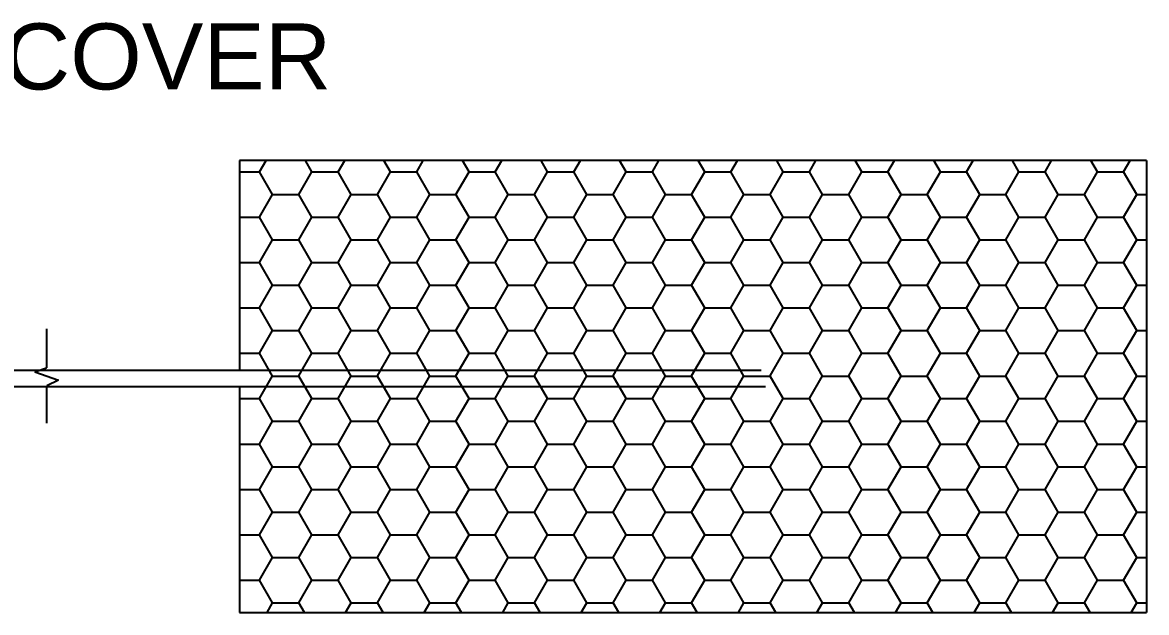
# Model space of a CAD drawing. Header units: metres. Extents: x 75088 to 75192, y -5136 to -5050.
# Drawn here: x 75099.718 to 75103.126, y -5054.921 to -5053.133 of the extents above; entities that cross this region are included whole.
import ezdxf

# ---------------------------------------------------------------- set-up
doc = ezdxf.new("R2010")
doc.units = ezdxf.units.M
doc.header["$MEASUREMENT"] = 0
doc.styles.get("Standard").update_dxf_attribs({"font": 'arial.ttf', "height": 0.25})

# ---------------------------------------------------------------- blocks, each defined once
blk = doc.blocks.new('gbcbb')
at = {"color": 3}
for p, q in [((4164.6977, -2555.9438), (4161.9477, -2555.9438)), ((4161.9477, -2555.9438), (4161.9477, -2556.5788)), ((4164.6977, -2555.9438), (4164.6977, -2557.3138)), ((4161.9477, -2556.6288), (4161.9477, -2557.3138)), ((4161.9477, -2557.3138), (4164.6977, -2557.3138))]:
    blk.add_line(p, q, dxfattribs=at)
at = {"ltscale": 0.02}
for p, q in [((4162.009, -2555.9781), (4162.0289, -2555.9438)), ((4162.1678, -2555.9781), (4162.148, -2555.9438)), ((4162.2472, -2555.9781), (4162.267, -2555.9438)), ((4162.4059, -2555.9781), (4162.3861, -2555.9438)), ((4162.4853, -2555.9781), (4162.5051, -2555.9438)), ((4162.644, -2555.9781), (4162.6242, -2555.9438)), ((4162.7234, -2555.9781), (4162.7432, -2555.9438)), ((4162.8822, -2555.9781), (4162.8623, -2555.9438)), ((4162.9615, -2555.9781), (4162.9814, -2555.9438)), ((4163.1203, -2555.9781), (4163.1005, -2555.9438)), ((4163.1997, -2555.9781), (4163.2195, -2555.9438)), ((4163.3584, -2555.9781), (4163.3386, -2555.9438)), ((4163.4378, -2555.9781), (4163.4576, -2555.9438)), ((4163.5965, -2555.9781), (4163.5767, -2555.9438)), ((4163.6759, -2555.9781), (4163.6957, -2555.9438)), ((4163.8347, -2555.9781), (4163.8148, -2555.9438)), ((4163.914, -2555.9781), (4163.9339, -2555.9438)), ((4164.0728, -2555.9781), (4164.053, -2555.9438)), ((4164.1522, -2555.9781), (4164.172, -2555.9438)), ((4164.3109, -2555.9781), (4164.2911, -2555.9438)), ((4164.3903, -2555.9781), (4164.4101, -2555.9438)), ((4164.549, -2555.9781), (4164.5292, -2555.9438)), ((4164.6284, -2555.9781), (4164.6482, -2555.9438)), ((4161.9477, -2555.9781), (4162.0091, -2555.9781)), ((4162.0487, -2556.0468), (4162.009, -2555.9781)), ((4162.1281, -2556.0468), (4162.1678, -2555.9781)), ((4162.1678, -2555.9781), (4162.2472, -2555.9781)), ((4162.2869, -2556.0468), (4162.2472, -2555.9781)), ((4162.3662, -2556.0468), (4162.4059, -2555.9781)), ((4162.4059, -2555.9781), (4162.4853, -2555.9781)), ((4162.525, -2556.0468), (4162.4853, -2555.9781)), ((4162.6044, -2556.0468), (4162.644, -2555.9781)), ((4162.6441, -2555.9781), (4162.7234, -2555.9781)), ((4162.7631, -2556.0468), (4162.7234, -2555.9781)), ((4162.8425, -2556.0468), (4162.8822, -2555.9781)), ((4162.8822, -2555.9781), (4162.9616, -2555.9781)), ((4163.0012, -2556.0468), (4162.9615, -2555.9781)), ((4163.0806, -2556.0468), (4163.1203, -2555.9781)), ((4163.1203, -2555.9781), (4163.1997, -2555.9781)), ((4163.2394, -2556.0468), (4163.1997, -2555.9781)), ((4163.3187, -2556.0468), (4163.3584, -2555.9781)), ((4163.3584, -2555.9781), (4163.4378, -2555.9781)), ((4163.4775, -2556.0468), (4163.4378, -2555.9781)), ((4163.5569, -2556.0468), (4163.5965, -2555.9781)), ((4163.5966, -2555.9781), (4163.6759, -2555.9781)), ((4163.7156, -2556.0468), (4163.6759, -2555.9781)), ((4163.795, -2556.0468), (4163.8347, -2555.9781)), ((4163.8347, -2555.9781), (4163.9141, -2555.9781)), ((4163.9537, -2556.0468), (4163.914, -2555.9781)), ((4164.0331, -2556.0468), (4164.0728, -2555.9781)), ((4164.0728, -2555.9781), (4164.1522, -2555.9781)), ((4164.1919, -2556.0468), (4164.1522, -2555.9781)), ((4164.2712, -2556.0468), (4164.3109, -2555.9781)), ((4164.3109, -2555.9781), (4164.3903, -2555.9781)), ((4164.43, -2556.0468), (4164.3903, -2555.9781)), ((4164.5094, -2556.0468), (4164.549, -2555.9781)), ((4164.5491, -2555.9781), (4164.6284, -2555.9781)), ((4164.6681, -2556.0468), (4164.6284, -2555.9781)), ((4162.009, -2556.1156), (4162.0487, -2556.0468)), ((4162.0487, -2556.0468), (4162.1281, -2556.0468)), ((4162.1678, -2556.1156), (4162.1281, -2556.0468)), ((4162.2472, -2556.1156), (4162.2869, -2556.0468)), ((4162.2869, -2556.0468), (4162.3662, -2556.0468)), ((4162.4059, -2556.1156), (4162.3662, -2556.0468)), ((4162.4853, -2556.1156), (4162.525, -2556.0468)), ((4162.525, -2556.0468), (4162.6044, -2556.0468)), ((4162.644, -2556.1156), (4162.6044, -2556.0468)), ((4162.7234, -2556.1156), (4162.7631, -2556.0468)), ((4162.7631, -2556.0468), (4162.8425, -2556.0468)), ((4162.8822, -2556.1156), (4162.8425, -2556.0468)), ((4162.9615, -2556.1156), (4163.0012, -2556.0468)), ((4163.0012, -2556.0468), (4163.0806, -2556.0468)), ((4163.1203, -2556.1156), (4163.0806, -2556.0468)), ((4163.1997, -2556.1156), (4163.2394, -2556.0468)), ((4163.2394, -2556.0468), (4163.3187, -2556.0468)), ((4163.3584, -2556.1156), (4163.3187, -2556.0468)), ((4163.4378, -2556.1156), (4163.4775, -2556.0468)), ((4163.4775, -2556.0468), (4163.5569, -2556.0468)), ((4163.5965, -2556.1156), (4163.5569, -2556.0468)), ((4163.6759, -2556.1156), (4163.7156, -2556.0468)), ((4163.7156, -2556.0468), (4163.795, -2556.0468)), ((4163.8347, -2556.1156), (4163.795, -2556.0468)), ((4163.914, -2556.1156), (4163.9537, -2556.0468)), ((4163.9537, -2556.0468), (4164.0331, -2556.0468)), ((4164.0728, -2556.1156), (4164.0331, -2556.0468)), ((4164.1522, -2556.1156), (4164.1919, -2556.0468)), ((4164.1919, -2556.0468), (4164.2712, -2556.0468)), ((4164.3109, -2556.1156), (4164.2712, -2556.0468)), ((4164.3903, -2556.1156), (4164.43, -2556.0468)), ((4164.43, -2556.0468), (4164.5094, -2556.0468)), ((4164.549, -2556.1156), (4164.5094, -2556.0468)), ((4164.6284, -2556.1156), (4164.6681, -2556.0468)), ((4164.6681, -2556.0468), (4164.6977, -2556.0468)), ((4161.9477, -2556.1156), (4162.0091, -2556.1156)), ((4162.0487, -2556.1843), (4162.009, -2556.1156)), ((4162.1281, -2556.1843), (4162.1678, -2556.1156)), ((4162.1678, -2556.1156), (4162.2472, -2556.1156)), ((4162.2869, -2556.1843), (4162.2472, -2556.1156)), ((4162.3662, -2556.1843), (4162.4059, -2556.1156)), ((4162.4059, -2556.1156), (4162.4853, -2556.1156)), ((4162.525, -2556.1843), (4162.4853, -2556.1156)), ((4162.6044, -2556.1843), (4162.644, -2556.1156)), ((4162.6441, -2556.1156), (4162.7234, -2556.1156)), ((4162.7631, -2556.1843), (4162.7234, -2556.1156)), ((4162.8425, -2556.1843), (4162.8822, -2556.1156)), ((4162.8822, -2556.1156), (4162.9616, -2556.1156)), ((4163.0012, -2556.1843), (4162.9615, -2556.1156)), ((4163.0806, -2556.1843), (4163.1203, -2556.1156)), ((4163.1203, -2556.1156), (4163.1997, -2556.1156)), ((4163.2394, -2556.1843), (4163.1997, -2556.1156)), ((4163.3187, -2556.1843), (4163.3584, -2556.1156)), ((4163.3584, -2556.1156), (4163.4378, -2556.1156)), ((4163.4775, -2556.1843), (4163.4378, -2556.1156)), ((4163.5569, -2556.1843), (4163.5965, -2556.1156)), ((4163.5966, -2556.1156), (4163.6759, -2556.1156)), ((4163.7156, -2556.1843), (4163.6759, -2556.1156)), ((4163.795, -2556.1843), (4163.8347, -2556.1156)), ((4163.8347, -2556.1156), (4163.9141, -2556.1156)), ((4163.9537, -2556.1843), (4163.914, -2556.1156)), ((4164.0331, -2556.1843), (4164.0728, -2556.1156)), ((4164.0728, -2556.1156), (4164.1522, -2556.1156)), ((4164.1919, -2556.1843), (4164.1522, -2556.1156)), ((4164.2712, -2556.1843), (4164.3109, -2556.1156)), ((4164.3109, -2556.1156), (4164.3903, -2556.1156)), ((4164.43, -2556.1843), (4164.3903, -2556.1156)), ((4164.5094, -2556.1843), (4164.549, -2556.1156)), ((4164.5491, -2556.1156), (4164.6284, -2556.1156)), ((4164.6681, -2556.1843), (4164.6284, -2556.1156)), ((4162.009, -2556.253), (4162.0487, -2556.1843)), ((4162.0487, -2556.1843), (4162.1281, -2556.1843)), ((4162.1678, -2556.2531), (4162.1281, -2556.1843)), ((4162.2472, -2556.253), (4162.2869, -2556.1843)), ((4162.2869, -2556.1843), (4162.3662, -2556.1843)), ((4162.4059, -2556.2531), (4162.3662, -2556.1843)), ((4162.4853, -2556.253), (4162.525, -2556.1843)), ((4162.525, -2556.1843), (4162.6044, -2556.1843)), ((4162.644, -2556.2531), (4162.6044, -2556.1843)), ((4162.7234, -2556.253), (4162.7631, -2556.1843)), ((4162.7631, -2556.1843), (4162.8425, -2556.1843)), ((4162.8822, -2556.2531), (4162.8425, -2556.1843)), ((4162.9615, -2556.253), (4163.0012, -2556.1843)), ((4163.0012, -2556.1843), (4163.0806, -2556.1843)), ((4163.1203, -2556.2531), (4163.0806, -2556.1843)), ((4163.1997, -2556.253), (4163.2394, -2556.1843)), ((4163.2394, -2556.1843), (4163.3187, -2556.1843)), ((4163.3584, -2556.2531), (4163.3187, -2556.1843)), ((4163.4378, -2556.253), (4163.4775, -2556.1843)), ((4163.4775, -2556.1843), (4163.5569, -2556.1843)), ((4163.5965, -2556.2531), (4163.5569, -2556.1843)), ((4163.6759, -2556.253), (4163.7156, -2556.1843)), ((4163.7156, -2556.1843), (4163.795, -2556.1843)), ((4163.8347, -2556.2531), (4163.795, -2556.1843)), ((4163.914, -2556.253), (4163.9537, -2556.1843)), ((4163.9537, -2556.1843), (4164.0331, -2556.1843)), ((4164.0728, -2556.2531), (4164.0331, -2556.1843)), ((4164.1522, -2556.253), (4164.1919, -2556.1843)), ((4164.1919, -2556.1843), (4164.2712, -2556.1843)), ((4164.3109, -2556.2531), (4164.2712, -2556.1843)), ((4164.3903, -2556.253), (4164.43, -2556.1843)), ((4164.43, -2556.1843), (4164.5094, -2556.1843)), ((4164.549, -2556.2531), (4164.5094, -2556.1843)), ((4164.6284, -2556.253), (4164.6681, -2556.1843)), ((4164.6681, -2556.1843), (4164.6977, -2556.1843)), ((4161.9477, -2556.253), (4162.0091, -2556.253)), ((4162.0487, -2556.3218), (4162.009, -2556.2531)), ((4162.1281, -2556.3218), (4162.1678, -2556.253)), ((4162.1678, -2556.253), (4162.2472, -2556.253)), ((4162.2869, -2556.3218), (4162.2472, -2556.2531)), ((4162.3662, -2556.3218), (4162.4059, -2556.253)), ((4162.4059, -2556.253), (4162.4853, -2556.253)), ((4162.525, -2556.3218), (4162.4853, -2556.2531)), ((4162.6044, -2556.3218), (4162.644, -2556.253)), ((4162.6441, -2556.253), (4162.7234, -2556.253)), ((4162.7631, -2556.3218), (4162.7234, -2556.2531)), ((4162.8425, -2556.3218), (4162.8822, -2556.253)), ((4162.8822, -2556.253), (4162.9616, -2556.253)), ((4163.0012, -2556.3218), (4162.9615, -2556.2531)), ((4163.0806, -2556.3218), (4163.1203, -2556.253)), ((4163.1203, -2556.253), (4163.1997, -2556.253)), ((4163.2394, -2556.3218), (4163.1997, -2556.2531)), ((4163.3187, -2556.3218), (4163.3584, -2556.253)), ((4163.3584, -2556.253), (4163.4378, -2556.253)), ((4163.4775, -2556.3218), (4163.4378, -2556.2531)), ((4163.5569, -2556.3218), (4163.5965, -2556.253)), ((4163.5966, -2556.253), (4163.6759, -2556.253)), ((4163.7156, -2556.3218), (4163.6759, -2556.2531)), ((4163.795, -2556.3218), (4163.8347, -2556.253)), ((4163.8347, -2556.253), (4163.9141, -2556.253)), ((4163.9537, -2556.3218), (4163.914, -2556.2531)), ((4164.0331, -2556.3218), (4164.0728, -2556.253)), ((4164.0728, -2556.253), (4164.1522, -2556.253)), ((4164.1919, -2556.3218), (4164.1522, -2556.2531)), ((4164.2712, -2556.3218), (4164.3109, -2556.253)), ((4164.3109, -2556.253), (4164.3903, -2556.253)), ((4164.43, -2556.3218), (4164.3903, -2556.2531)), ((4164.5094, -2556.3218), (4164.549, -2556.253)), ((4164.5491, -2556.253), (4164.6284, -2556.253)), ((4164.6681, -2556.3218), (4164.6284, -2556.2531)), ((4162.009, -2556.3905), (4162.0487, -2556.3218)), ((4162.0487, -2556.3218), (4162.1281, -2556.3218)), ((4162.1678, -2556.3905), (4162.1281, -2556.3218)), ((4162.2472, -2556.3905), (4162.2869, -2556.3218)), ((4162.2869, -2556.3218), (4162.3662, -2556.3218)), ((4162.4059, -2556.3905), (4162.3662, -2556.3218)), ((4162.4853, -2556.3905), (4162.525, -2556.3218)), ((4162.525, -2556.3218), (4162.6044, -2556.3218)), ((4162.644, -2556.3905), (4162.6044, -2556.3218)), ((4162.7234, -2556.3905), (4162.7631, -2556.3218)), ((4162.7631, -2556.3218), (4162.8425, -2556.3218)), ((4162.8822, -2556.3905), (4162.8425, -2556.3218)), ((4162.9615, -2556.3905), (4163.0012, -2556.3218)), ((4163.0012, -2556.3218), (4163.0806, -2556.3218)), ((4163.1203, -2556.3905), (4163.0806, -2556.3218)), ((4163.1997, -2556.3905), (4163.2394, -2556.3218)), ((4163.2394, -2556.3218), (4163.3187, -2556.3218)), ((4163.3584, -2556.3905), (4163.3187, -2556.3218)), ((4163.4378, -2556.3905), (4163.4775, -2556.3218)), ((4163.4775, -2556.3218), (4163.5569, -2556.3218)), ((4163.5965, -2556.3905), (4163.5569, -2556.3218)), ((4163.6759, -2556.3905), (4163.7156, -2556.3218)), ((4163.7156, -2556.3218), (4163.795, -2556.3218)), ((4163.8347, -2556.3905), (4163.795, -2556.3218)), ((4163.914, -2556.3905), (4163.9537, -2556.3218)), ((4163.9537, -2556.3218), (4164.0331, -2556.3218)), ((4164.0728, -2556.3905), (4164.0331, -2556.3218)), ((4164.1522, -2556.3905), (4164.1919, -2556.3218)), ((4164.1919, -2556.3218), (4164.2712, -2556.3218)), ((4164.3109, -2556.3905), (4164.2712, -2556.3218)), ((4164.3903, -2556.3905), (4164.43, -2556.3218)), ((4164.43, -2556.3218), (4164.5094, -2556.3218)), ((4164.549, -2556.3905), (4164.5094, -2556.3218)), ((4164.6284, -2556.3905), (4164.6681, -2556.3218)), ((4164.6681, -2556.3218), (4164.6977, -2556.3218)), ((4161.9477, -2556.3905), (4162.0091, -2556.3905)), ((4162.0487, -2556.4593), (4162.009, -2556.3905)), ((4162.1281, -2556.4593), (4162.1678, -2556.3905)), ((4162.1678, -2556.3905), (4162.2472, -2556.3905)), ((4162.2869, -2556.4593), (4162.2472, -2556.3905)), ((4162.3662, -2556.4593), (4162.4059, -2556.3905)), ((4162.4059, -2556.3905), (4162.4853, -2556.3905)), ((4162.525, -2556.4593), (4162.4853, -2556.3905)), ((4162.6044, -2556.4593), (4162.644, -2556.3905)), ((4162.6441, -2556.3905), (4162.7234, -2556.3905)), ((4162.7631, -2556.4593), (4162.7234, -2556.3905)), ((4162.8425, -2556.4593), (4162.8822, -2556.3905)), ((4162.8822, -2556.3905), (4162.9616, -2556.3905)), ((4163.0012, -2556.4593), (4162.9615, -2556.3905)), ((4163.0806, -2556.4593), (4163.1203, -2556.3905)), ((4163.1203, -2556.3905), (4163.1997, -2556.3905)), ((4163.2394, -2556.4593), (4163.1997, -2556.3905)), ((4163.3187, -2556.4593), (4163.3584, -2556.3905)), ((4163.3584, -2556.3905), (4163.4378, -2556.3905)), ((4163.4775, -2556.4593), (4163.4378, -2556.3905)), ((4163.5569, -2556.4593), (4163.5965, -2556.3905)), ((4163.5966, -2556.3905), (4163.6759, -2556.3905)), ((4163.7156, -2556.4593), (4163.6759, -2556.3905)), ((4163.795, -2556.4593), (4163.8347, -2556.3905)), ((4163.8347, -2556.3905), (4163.9141, -2556.3905)), ((4163.9537, -2556.4593), (4163.914, -2556.3905)), ((4164.0331, -2556.4593), (4164.0728, -2556.3905)), ((4164.0728, -2556.3905), (4164.1522, -2556.3905)), ((4164.1919, -2556.4593), (4164.1522, -2556.3905)), ((4164.2712, -2556.4593), (4164.3109, -2556.3905)), ((4164.3109, -2556.3905), (4164.3903, -2556.3905)), ((4164.43, -2556.4593), (4164.3903, -2556.3905)), ((4164.5094, -2556.4593), (4164.549, -2556.3905)), ((4164.5491, -2556.3905), (4164.6284, -2556.3905)), ((4164.6681, -2556.4593), (4164.6284, -2556.3905)), ((4162.009, -2556.528), (4162.0487, -2556.4593)), ((4162.0487, -2556.4593), (4162.1281, -2556.4593)), ((4162.1678, -2556.528), (4162.1281, -2556.4593)), ((4162.2472, -2556.528), (4162.2869, -2556.4593)), ((4162.2869, -2556.4593), (4162.3662, -2556.4593)), ((4162.4059, -2556.528), (4162.3662, -2556.4593)), ((4162.4853, -2556.528), (4162.525, -2556.4593)), ((4162.525, -2556.4593), (4162.6044, -2556.4593)), ((4162.644, -2556.528), (4162.6044, -2556.4593)), ((4162.7234, -2556.528), (4162.7631, -2556.4593)), ((4162.7631, -2556.4593), (4162.8425, -2556.4593)), ((4162.8822, -2556.528), (4162.8425, -2556.4593)), ((4162.9615, -2556.528), (4163.0012, -2556.4593)), ((4163.0012, -2556.4593), (4163.0806, -2556.4593)), ((4163.1203, -2556.528), (4163.0806, -2556.4593)), ((4163.1997, -2556.528), (4163.2394, -2556.4593)), ((4163.2394, -2556.4593), (4163.3187, -2556.4593)), ((4163.3584, -2556.528), (4163.3187, -2556.4593)), ((4163.4378, -2556.528), (4163.4775, -2556.4593)), ((4163.4775, -2556.4593), (4163.5569, -2556.4593)), ((4163.5965, -2556.528), (4163.5569, -2556.4593)), ((4163.6759, -2556.528), (4163.7156, -2556.4593)), ((4163.7156, -2556.4593), (4163.795, -2556.4593)), ((4163.8347, -2556.528), (4163.795, -2556.4593)), ((4163.914, -2556.528), (4163.9537, -2556.4593)), ((4163.9537, -2556.4593), (4164.0331, -2556.4593)), ((4164.0728, -2556.528), (4164.0331, -2556.4593)), ((4164.1522, -2556.528), (4164.1919, -2556.4593)), ((4164.1919, -2556.4593), (4164.2712, -2556.4593)), ((4164.3109, -2556.528), (4164.2712, -2556.4593)), ((4164.3903, -2556.528), (4164.43, -2556.4593)), ((4164.43, -2556.4593), (4164.5094, -2556.4593)), ((4164.549, -2556.528), (4164.5094, -2556.4593)), ((4164.6284, -2556.528), (4164.6681, -2556.4593)), ((4164.6681, -2556.4593), (4164.6977, -2556.4593)), ((4161.9477, -2556.528), (4162.0091, -2556.528)), ((4162.0487, -2556.5968), (4162.009, -2556.528)), ((4162.1281, -2556.5967), (4162.1678, -2556.528)), ((4162.1678, -2556.528), (4162.2472, -2556.528)), ((4162.2869, -2556.5968), (4162.2472, -2556.528)), ((4162.3662, -2556.5967), (4162.4059, -2556.528)), ((4162.4059, -2556.528), (4162.4853, -2556.528)), ((4162.525, -2556.5968), (4162.4853, -2556.528)), ((4162.6044, -2556.5967), (4162.644, -2556.528)), ((4162.6441, -2556.528), (4162.7234, -2556.528)), ((4162.7631, -2556.5968), (4162.7234, -2556.528)), ((4162.8425, -2556.5967), (4162.8822, -2556.528)), ((4162.8822, -2556.528), (4162.9616, -2556.528)), ((4163.0012, -2556.5968), (4162.9615, -2556.528)), ((4163.0806, -2556.5967), (4163.1203, -2556.528)), ((4163.1203, -2556.528), (4163.1997, -2556.528)), ((4163.2394, -2556.5968), (4163.1997, -2556.528)), ((4163.3187, -2556.5967), (4163.3584, -2556.528)), ((4163.3584, -2556.528), (4163.4378, -2556.528)), ((4163.4775, -2556.5968), (4163.4378, -2556.528)), ((4163.5569, -2556.5967), (4163.5965, -2556.528)), ((4163.5966, -2556.528), (4163.6759, -2556.528)), ((4163.7156, -2556.5968), (4163.6759, -2556.528)), ((4163.795, -2556.5967), (4163.8347, -2556.528)), ((4163.8347, -2556.528), (4163.9141, -2556.528)), ((4163.9537, -2556.5968), (4163.914, -2556.528)), ((4164.0331, -2556.5967), (4164.0728, -2556.528)), ((4164.0728, -2556.528), (4164.1522, -2556.528)), ((4164.1919, -2556.5968), (4164.1522, -2556.528)), ((4164.2712, -2556.5967), (4164.3109, -2556.528)), ((4164.3109, -2556.528), (4164.3903, -2556.528)), ((4164.43, -2556.5968), (4164.3903, -2556.528)), ((4164.5094, -2556.5967), (4164.549, -2556.528)), ((4164.5491, -2556.528), (4164.6284, -2556.528)), ((4164.6681, -2556.5968), (4164.6284, -2556.528)), ((4160.5189, -2556.5788), (4161.2965, -2556.5788)), ((4161.2965, -2556.5788), (4163.5292, -2556.5788)), ((4162.009, -2556.6655), (4162.0487, -2556.5967)), ((4162.0487, -2556.5968), (4162.1281, -2556.5968)), ((4162.1678, -2556.6655), (4162.1281, -2556.5968)), ((4162.2472, -2556.6655), (4162.2869, -2556.5967)), ((4162.2869, -2556.5968), (4162.3662, -2556.5968)), ((4162.4059, -2556.6655), (4162.3662, -2556.5968)), ((4162.4853, -2556.6655), (4162.525, -2556.5967)), ((4162.525, -2556.5968), (4162.6044, -2556.5968)), ((4162.644, -2556.6655), (4162.6044, -2556.5968)), ((4162.7234, -2556.6655), (4162.7631, -2556.5967)), ((4162.7631, -2556.5968), (4162.8425, -2556.5968)), ((4162.8822, -2556.6655), (4162.8425, -2556.5968)), ((4162.9615, -2556.6655), (4163.0012, -2556.5967)), ((4163.0012, -2556.5968), (4163.0806, -2556.5968)), ((4163.1203, -2556.6655), (4163.0806, -2556.5968)), ((4163.1997, -2556.6655), (4163.2394, -2556.5967)), ((4163.2394, -2556.5968), (4163.3187, -2556.5968)), ((4163.3584, -2556.6655), (4163.3187, -2556.5968)), ((4163.4378, -2556.6655), (4163.4775, -2556.5967)), ((4163.4775, -2556.5968), (4163.5569, -2556.5968)), ((4163.5965, -2556.6655), (4163.5569, -2556.5968)), ((4163.6759, -2556.6655), (4163.7156, -2556.5967)), ((4163.7156, -2556.5968), (4163.795, -2556.5968)), ((4163.8347, -2556.6655), (4163.795, -2556.5968)), ((4163.914, -2556.6655), (4163.9537, -2556.5967)), ((4163.9537, -2556.5968), (4164.0331, -2556.5968)), ((4164.0728, -2556.6655), (4164.0331, -2556.5968)), ((4164.1522, -2556.6655), (4164.1919, -2556.5967)), ((4164.1919, -2556.5968), (4164.2712, -2556.5968)), ((4164.3109, -2556.6655), (4164.2712, -2556.5968)), ((4164.3903, -2556.6655), (4164.43, -2556.5967)), ((4164.43, -2556.5968), (4164.5094, -2556.5968)), ((4164.549, -2556.6655), (4164.5094, -2556.5968)), ((4164.6284, -2556.6655), (4164.6681, -2556.5967)), ((4164.6681, -2556.5968), (4164.6977, -2556.5968)), ((4160.5189, -2556.6288), (4161.2965, -2556.6288)), ((4161.2965, -2556.6288), (4163.5428, -2556.6288)), ((4161.9477, -2556.6655), (4162.0091, -2556.6655)), ((4162.0487, -2556.7342), (4162.009, -2556.6655)), ((4162.1281, -2556.7342), (4162.1678, -2556.6655)), ((4162.1678, -2556.6655), (4162.2472, -2556.6655)), ((4162.2869, -2556.7342), (4162.2472, -2556.6655)), ((4162.3662, -2556.7342), (4162.4059, -2556.6655)), ((4162.4059, -2556.6655), (4162.4853, -2556.6655)), ((4162.525, -2556.7342), (4162.4853, -2556.6655)), ((4162.6044, -2556.7342), (4162.644, -2556.6655)), ((4162.6441, -2556.6655), (4162.7234, -2556.6655)), ((4162.7631, -2556.7342), (4162.7234, -2556.6655)), ((4162.8425, -2556.7342), (4162.8822, -2556.6655)), ((4162.8822, -2556.6655), (4162.9616, -2556.6655)), ((4163.0012, -2556.7342), (4162.9615, -2556.6655)), ((4163.0806, -2556.7342), (4163.1203, -2556.6655)), ((4163.1203, -2556.6655), (4163.1997, -2556.6655)), ((4163.2394, -2556.7342), (4163.1997, -2556.6655)), ((4163.3187, -2556.7342), (4163.3584, -2556.6655)), ((4163.3584, -2556.6655), (4163.4378, -2556.6655)), ((4163.4775, -2556.7342), (4163.4378, -2556.6655)), ((4163.5569, -2556.7342), (4163.5965, -2556.6655)), ((4163.5966, -2556.6655), (4163.6759, -2556.6655)), ((4163.7156, -2556.7342), (4163.6759, -2556.6655)), ((4163.795, -2556.7342), (4163.8347, -2556.6655)), ((4163.8347, -2556.6655), (4163.9141, -2556.6655)), ((4163.9537, -2556.7342), (4163.914, -2556.6655)), ((4164.0331, -2556.7342), (4164.0728, -2556.6655)), ((4164.0728, -2556.6655), (4164.1522, -2556.6655)), ((4164.1919, -2556.7342), (4164.1522, -2556.6655)), ((4164.2712, -2556.7342), (4164.3109, -2556.6655)), ((4164.3109, -2556.6655), (4164.3903, -2556.6655)), ((4164.43, -2556.7342), (4164.3903, -2556.6655)), ((4164.5094, -2556.7342), (4164.549, -2556.6655)), ((4164.5491, -2556.6655), (4164.6284, -2556.6655)), ((4164.6681, -2556.7342), (4164.6284, -2556.6655)), ((4162.009, -2556.803), (4162.0487, -2556.7342)), ((4162.0487, -2556.7342), (4162.1281, -2556.7342)), ((4162.1678, -2556.803), (4162.1281, -2556.7342)), ((4162.2472, -2556.803), (4162.2869, -2556.7342)), ((4162.2869, -2556.7342), (4162.3662, -2556.7342)), ((4162.4059, -2556.803), (4162.3662, -2556.7342)), ((4162.4853, -2556.803), (4162.525, -2556.7342)), ((4162.525, -2556.7342), (4162.6044, -2556.7342)), ((4162.644, -2556.803), (4162.6044, -2556.7342)), ((4162.7234, -2556.803), (4162.7631, -2556.7342)), ((4162.7631, -2556.7342), (4162.8425, -2556.7342)), ((4162.8822, -2556.803), (4162.8425, -2556.7342)), ((4162.9615, -2556.803), (4163.0012, -2556.7342)), ((4163.0012, -2556.7342), (4163.0806, -2556.7342)), ((4163.1203, -2556.803), (4163.0806, -2556.7342)), ((4163.1997, -2556.803), (4163.2394, -2556.7342)), ((4163.2394, -2556.7342), (4163.3187, -2556.7342)), ((4163.3584, -2556.803), (4163.3187, -2556.7342)), ((4163.4378, -2556.803), (4163.4775, -2556.7342)), ((4163.4775, -2556.7342), (4163.5569, -2556.7342)), ((4163.5965, -2556.803), (4163.5569, -2556.7342)), ((4163.6759, -2556.803), (4163.7156, -2556.7342)), ((4163.7156, -2556.7342), (4163.795, -2556.7342)), ((4163.8347, -2556.803), (4163.795, -2556.7342)), ((4163.914, -2556.803), (4163.9537, -2556.7342)), ((4163.9537, -2556.7342), (4164.0331, -2556.7342)), ((4164.0728, -2556.803), (4164.0331, -2556.7342)), ((4164.1522, -2556.803), (4164.1919, -2556.7342)), ((4164.1919, -2556.7342), (4164.2712, -2556.7342)), ((4164.3109, -2556.803), (4164.2712, -2556.7342)), ((4164.3903, -2556.803), (4164.43, -2556.7342)), ((4164.43, -2556.7342), (4164.5094, -2556.7342)), ((4164.549, -2556.803), (4164.5094, -2556.7342)), ((4164.6284, -2556.803), (4164.6681, -2556.7342)), ((4164.6681, -2556.7342), (4164.6977, -2556.7342)), ((4161.9477, -2556.803), (4162.0091, -2556.803)), ((4162.0487, -2556.8717), (4162.009, -2556.803)), ((4162.1281, -2556.8717), (4162.1678, -2556.803)), ((4162.1678, -2556.803), (4162.2472, -2556.803)), ((4162.2869, -2556.8717), (4162.2472, -2556.803)), ((4162.3662, -2556.8717), (4162.4059, -2556.803)), ((4162.4059, -2556.803), (4162.4853, -2556.803)), ((4162.525, -2556.8717), (4162.4853, -2556.803)), ((4162.6044, -2556.8717), (4162.644, -2556.803)), ((4162.6441, -2556.803), (4162.7234, -2556.803)), ((4162.7631, -2556.8717), (4162.7234, -2556.803)), ((4162.8425, -2556.8717), (4162.8822, -2556.803)), ((4162.8822, -2556.803), (4162.9616, -2556.803)), ((4163.0012, -2556.8717), (4162.9615, -2556.803)), ((4163.0806, -2556.8717), (4163.1203, -2556.803)), ((4163.1203, -2556.803), (4163.1997, -2556.803)), ((4163.2394, -2556.8717), (4163.1997, -2556.803)), ((4163.3187, -2556.8717), (4163.3584, -2556.803)), ((4163.3584, -2556.803), (4163.4378, -2556.803)), ((4163.4775, -2556.8717), (4163.4378, -2556.803)), ((4163.5569, -2556.8717), (4163.5965, -2556.803)), ((4163.5966, -2556.803), (4163.6759, -2556.803)), ((4163.7156, -2556.8717), (4163.6759, -2556.803)), ((4163.795, -2556.8717), (4163.8347, -2556.803)), ((4163.8347, -2556.803), (4163.9141, -2556.803)), ((4163.9537, -2556.8717), (4163.914, -2556.803)), ((4164.0331, -2556.8717), (4164.0728, -2556.803)), ((4164.0728, -2556.803), (4164.1522, -2556.803)), ((4164.1919, -2556.8717), (4164.1522, -2556.803)), ((4164.2712, -2556.8717), (4164.3109, -2556.803)), ((4164.3109, -2556.803), (4164.3903, -2556.803)), ((4164.43, -2556.8717), (4164.3903, -2556.803)), ((4164.5094, -2556.8717), (4164.549, -2556.803)), ((4164.5491, -2556.803), (4164.6284, -2556.803)), ((4164.6681, -2556.8717), (4164.6284, -2556.803)), ((4162.009, -2556.9404), (4162.0487, -2556.8717)), ((4162.0487, -2556.8717), (4162.1281, -2556.8717)), ((4162.1678, -2556.9405), (4162.1281, -2556.8717)), ((4162.2472, -2556.9404), (4162.2869, -2556.8717)), ((4162.2869, -2556.8717), (4162.3662, -2556.8717)), ((4162.4059, -2556.9405), (4162.3662, -2556.8717)), ((4162.4853, -2556.9404), (4162.525, -2556.8717)), ((4162.525, -2556.8717), (4162.6044, -2556.8717)), ((4162.644, -2556.9405), (4162.6044, -2556.8717)), ((4162.7234, -2556.9404), (4162.7631, -2556.8717)), ((4162.7631, -2556.8717), (4162.8425, -2556.8717)), ((4162.8822, -2556.9405), (4162.8425, -2556.8717)), ((4162.9615, -2556.9404), (4163.0012, -2556.8717)), ((4163.0012, -2556.8717), (4163.0806, -2556.8717)), ((4163.1203, -2556.9405), (4163.0806, -2556.8717)), ((4163.1997, -2556.9404), (4163.2394, -2556.8717)), ((4163.2394, -2556.8717), (4163.3187, -2556.8717)), ((4163.3584, -2556.9405), (4163.3187, -2556.8717)), ((4163.4378, -2556.9404), (4163.4775, -2556.8717)), ((4163.4775, -2556.8717), (4163.5569, -2556.8717)), ((4163.5965, -2556.9405), (4163.5569, -2556.8717)), ((4163.6759, -2556.9404), (4163.7156, -2556.8717)), ((4163.7156, -2556.8717), (4163.795, -2556.8717)), ((4163.8347, -2556.9405), (4163.795, -2556.8717)), ((4163.914, -2556.9404), (4163.9537, -2556.8717)), ((4163.9537, -2556.8717), (4164.0331, -2556.8717)), ((4164.0728, -2556.9405), (4164.0331, -2556.8717)), ((4164.1522, -2556.9404), (4164.1919, -2556.8717)), ((4164.1919, -2556.8717), (4164.2712, -2556.8717)), ((4164.3109, -2556.9405), (4164.2712, -2556.8717)), ((4164.3903, -2556.9404), (4164.43, -2556.8717)), ((4164.43, -2556.8717), (4164.5094, -2556.8717)), ((4164.549, -2556.9405), (4164.5094, -2556.8717)), ((4164.6284, -2556.9404), (4164.6681, -2556.8717)), ((4164.6681, -2556.8717), (4164.6977, -2556.8717)), ((4161.9477, -2556.9405), (4162.0091, -2556.9405)), ((4162.0487, -2557.0092), (4162.009, -2556.9405)), ((4162.1281, -2557.0092), (4162.1678, -2556.9404)), ((4162.1678, -2556.9405), (4162.2472, -2556.9405)), ((4162.2869, -2557.0092), (4162.2472, -2556.9405)), ((4162.3662, -2557.0092), (4162.4059, -2556.9404)), ((4162.4059, -2556.9405), (4162.4853, -2556.9405)), ((4162.525, -2557.0092), (4162.4853, -2556.9405)), ((4162.6044, -2557.0092), (4162.644, -2556.9404)), ((4162.6441, -2556.9405), (4162.7234, -2556.9405)), ((4162.7631, -2557.0092), (4162.7234, -2556.9405)), ((4162.8425, -2557.0092), (4162.8822, -2556.9404)), ((4162.8822, -2556.9405), (4162.9616, -2556.9405)), ((4163.0012, -2557.0092), (4162.9615, -2556.9405)), ((4163.0806, -2557.0092), (4163.1203, -2556.9404)), ((4163.1203, -2556.9405), (4163.1997, -2556.9405)), ((4163.2394, -2557.0092), (4163.1997, -2556.9405)), ((4163.3187, -2557.0092), (4163.3584, -2556.9404)), ((4163.3584, -2556.9405), (4163.4378, -2556.9405)), ((4163.4775, -2557.0092), (4163.4378, -2556.9405)), ((4163.5569, -2557.0092), (4163.5965, -2556.9404)), ((4163.5966, -2556.9405), (4163.6759, -2556.9405)), ((4163.7156, -2557.0092), (4163.6759, -2556.9405)), ((4163.795, -2557.0092), (4163.8347, -2556.9404)), ((4163.8347, -2556.9405), (4163.9141, -2556.9405)), ((4163.9537, -2557.0092), (4163.914, -2556.9405)), ((4164.0331, -2557.0092), (4164.0728, -2556.9404)), ((4164.0728, -2556.9405), (4164.1522, -2556.9405)), ((4164.1919, -2557.0092), (4164.1522, -2556.9405)), ((4164.2712, -2557.0092), (4164.3109, -2556.9404)), ((4164.3109, -2556.9405), (4164.3903, -2556.9405)), ((4164.43, -2557.0092), (4164.3903, -2556.9405)), ((4164.5094, -2557.0092), (4164.549, -2556.9404)), ((4164.5491, -2556.9405), (4164.6284, -2556.9405)), ((4164.6681, -2557.0092), (4164.6284, -2556.9405)), ((4162.009, -2557.0779), (4162.0487, -2557.0092)), ((4162.0487, -2557.0092), (4162.1281, -2557.0092)), ((4162.1678, -2557.0779), (4162.1281, -2557.0092)), ((4162.2472, -2557.0779), (4162.2869, -2557.0092)), ((4162.2869, -2557.0092), (4162.3662, -2557.0092)), ((4162.4059, -2557.0779), (4162.3662, -2557.0092)), ((4162.4853, -2557.0779), (4162.525, -2557.0092)), ((4162.525, -2557.0092), (4162.6044, -2557.0092)), ((4162.644, -2557.0779), (4162.6044, -2557.0092)), ((4162.7234, -2557.0779), (4162.7631, -2557.0092)), ((4162.7631, -2557.0092), (4162.8425, -2557.0092)), ((4162.8822, -2557.0779), (4162.8425, -2557.0092)), ((4162.9615, -2557.0779), (4163.0012, -2557.0092)), ((4163.0012, -2557.0092), (4163.0806, -2557.0092)), ((4163.1203, -2557.0779), (4163.0806, -2557.0092)), ((4163.1997, -2557.0779), (4163.2394, -2557.0092)), ((4163.2394, -2557.0092), (4163.3187, -2557.0092)), ((4163.3584, -2557.0779), (4163.3187, -2557.0092)), ((4163.4378, -2557.0779), (4163.4775, -2557.0092)), ((4163.4775, -2557.0092), (4163.5569, -2557.0092)), ((4163.5965, -2557.0779), (4163.5569, -2557.0092)), ((4163.6759, -2557.0779), (4163.7156, -2557.0092)), ((4163.7156, -2557.0092), (4163.795, -2557.0092)), ((4163.8347, -2557.0779), (4163.795, -2557.0092)), ((4163.914, -2557.0779), (4163.9537, -2557.0092)), ((4163.9537, -2557.0092), (4164.0331, -2557.0092)), ((4164.0728, -2557.0779), (4164.0331, -2557.0092)), ((4164.1522, -2557.0779), (4164.1919, -2557.0092)), ((4164.1919, -2557.0092), (4164.2712, -2557.0092)), ((4164.3109, -2557.0779), (4164.2712, -2557.0092)), ((4164.3903, -2557.0779), (4164.43, -2557.0092)), ((4164.43, -2557.0092), (4164.5094, -2557.0092)), ((4164.549, -2557.0779), (4164.5094, -2557.0092)), ((4164.6284, -2557.0779), (4164.6681, -2557.0092)), ((4164.6681, -2557.0092), (4164.6977, -2557.0092)), ((4161.9477, -2557.0779), (4162.0091, -2557.0779)), ((4162.0487, -2557.1467), (4162.009, -2557.0779)), ((4162.1281, -2557.1467), (4162.1678, -2557.0779)), ((4162.1678, -2557.0779), (4162.2472, -2557.0779)), ((4162.2869, -2557.1467), (4162.2472, -2557.0779)), ((4162.3662, -2557.1467), (4162.4059, -2557.0779)), ((4162.4059, -2557.0779), (4162.4853, -2557.0779)), ((4162.525, -2557.1467), (4162.4853, -2557.0779)), ((4162.6044, -2557.1467), (4162.644, -2557.0779)), ((4162.6441, -2557.0779), (4162.7234, -2557.0779)), ((4162.7631, -2557.1467), (4162.7234, -2557.0779)), ((4162.8425, -2557.1467), (4162.8822, -2557.0779)), ((4162.8822, -2557.0779), (4162.9616, -2557.0779)), ((4163.0012, -2557.1467), (4162.9615, -2557.0779)), ((4163.0806, -2557.1467), (4163.1203, -2557.0779)), ((4163.1203, -2557.0779), (4163.1997, -2557.0779)), ((4163.2394, -2557.1467), (4163.1997, -2557.0779)), ((4163.3187, -2557.1467), (4163.3584, -2557.0779)), ((4163.3584, -2557.0779), (4163.4378, -2557.0779)), ((4163.4775, -2557.1467), (4163.4378, -2557.0779)), ((4163.5569, -2557.1467), (4163.5965, -2557.0779)), ((4163.5966, -2557.0779), (4163.6759, -2557.0779)), ((4163.7156, -2557.1467), (4163.6759, -2557.0779)), ((4163.795, -2557.1467), (4163.8347, -2557.0779)), ((4163.8347, -2557.0779), (4163.9141, -2557.0779)), ((4163.9537, -2557.1467), (4163.914, -2557.0779)), ((4164.0331, -2557.1467), (4164.0728, -2557.0779)), ((4164.0728, -2557.0779), (4164.1522, -2557.0779)), ((4164.1919, -2557.1467), (4164.1522, -2557.0779)), ((4164.2712, -2557.1467), (4164.3109, -2557.0779)), ((4164.3109, -2557.0779), (4164.3903, -2557.0779)), ((4164.43, -2557.1467), (4164.3903, -2557.0779)), ((4164.5094, -2557.1467), (4164.549, -2557.0779)), ((4164.5491, -2557.0779), (4164.6284, -2557.0779)), ((4164.6681, -2557.1467), (4164.6284, -2557.0779)), ((4162.009, -2557.2154), (4162.0487, -2557.1467)), ((4162.0487, -2557.1467), (4162.1281, -2557.1467)), ((4162.1678, -2557.2154), (4162.1281, -2557.1467)), ((4162.2472, -2557.2154), (4162.2869, -2557.1467)), ((4162.2869, -2557.1467), (4162.3662, -2557.1467)), ((4162.4059, -2557.2154), (4162.3662, -2557.1467)), ((4162.4853, -2557.2154), (4162.525, -2557.1467)), ((4162.525, -2557.1467), (4162.6044, -2557.1467)), ((4162.644, -2557.2154), (4162.6044, -2557.1467)), ((4162.7234, -2557.2154), (4162.7631, -2557.1467)), ((4162.7631, -2557.1467), (4162.8425, -2557.1467)), ((4162.8822, -2557.2154), (4162.8425, -2557.1467)), ((4162.9615, -2557.2154), (4163.0012, -2557.1467)), ((4163.0012, -2557.1467), (4163.0806, -2557.1467)), ((4163.1203, -2557.2154), (4163.0806, -2557.1467)), ((4163.1997, -2557.2154), (4163.2394, -2557.1467)), ((4163.2394, -2557.1467), (4163.3187, -2557.1467)), ((4163.3584, -2557.2154), (4163.3187, -2557.1467)), ((4163.4378, -2557.2154), (4163.4775, -2557.1467)), ((4163.4775, -2557.1467), (4163.5569, -2557.1467)), ((4163.5965, -2557.2154), (4163.5569, -2557.1467)), ((4163.6759, -2557.2154), (4163.7156, -2557.1467)), ((4163.7156, -2557.1467), (4163.795, -2557.1467)), ((4163.8347, -2557.2154), (4163.795, -2557.1467)), ((4163.914, -2557.2154), (4163.9537, -2557.1467)), ((4163.9537, -2557.1467), (4164.0331, -2557.1467)), ((4164.0728, -2557.2154), (4164.0331, -2557.1467)), ((4164.1522, -2557.2154), (4164.1919, -2557.1467)), ((4164.1919, -2557.1467), (4164.2712, -2557.1467)), ((4164.3109, -2557.2154), (4164.2712, -2557.1467)), ((4164.3903, -2557.2154), (4164.43, -2557.1467)), ((4164.43, -2557.1467), (4164.5094, -2557.1467)), ((4164.549, -2557.2154), (4164.5094, -2557.1467)), ((4164.6284, -2557.2154), (4164.6681, -2557.1467)), ((4164.6681, -2557.1467), (4164.6977, -2557.1467)), ((4161.9477, -2557.2154), (4162.0091, -2557.2154)), ((4162.0487, -2557.2842), (4162.009, -2557.2154)), ((4162.1281, -2557.2841), (4162.1678, -2557.2154)), ((4162.1678, -2557.2154), (4162.2472, -2557.2154)), ((4162.2869, -2557.2842), (4162.2472, -2557.2154)), ((4162.3662, -2557.2841), (4162.4059, -2557.2154)), ((4162.4059, -2557.2154), (4162.4853, -2557.2154)), ((4162.525, -2557.2842), (4162.4853, -2557.2154)), ((4162.6044, -2557.2841), (4162.644, -2557.2154)), ((4162.6441, -2557.2154), (4162.7234, -2557.2154)), ((4162.7631, -2557.2842), (4162.7234, -2557.2154)), ((4162.8425, -2557.2841), (4162.8822, -2557.2154)), ((4162.8822, -2557.2154), (4162.9616, -2557.2154)), ((4163.0012, -2557.2842), (4162.9615, -2557.2154)), ((4163.0806, -2557.2841), (4163.1203, -2557.2154)), ((4163.1203, -2557.2154), (4163.1997, -2557.2154)), ((4163.2394, -2557.2842), (4163.1997, -2557.2154)), ((4163.3187, -2557.2841), (4163.3584, -2557.2154)), ((4163.3584, -2557.2154), (4163.4378, -2557.2154)), ((4163.4775, -2557.2842), (4163.4378, -2557.2154)), ((4163.5569, -2557.2841), (4163.5965, -2557.2154)), ((4163.5966, -2557.2154), (4163.6759, -2557.2154)), ((4163.7156, -2557.2842), (4163.6759, -2557.2154)), ((4163.795, -2557.2841), (4163.8347, -2557.2154)), ((4163.8347, -2557.2154), (4163.9141, -2557.2154)), ((4163.9537, -2557.2842), (4163.914, -2557.2154)), ((4164.0331, -2557.2841), (4164.0728, -2557.2154)), ((4164.0728, -2557.2154), (4164.1522, -2557.2154)), ((4164.1919, -2557.2842), (4164.1522, -2557.2154)), ((4164.2712, -2557.2841), (4164.3109, -2557.2154)), ((4164.3109, -2557.2154), (4164.3903, -2557.2154)), ((4164.43, -2557.2842), (4164.3903, -2557.2154)), ((4164.5094, -2557.2841), (4164.549, -2557.2154)), ((4164.5491, -2557.2154), (4164.6284, -2557.2154)), ((4164.6681, -2557.2842), (4164.6284, -2557.2154)), ((4162.0316, -2557.3138), (4162.0487, -2557.2841)), ((4162.0487, -2557.2842), (4162.1281, -2557.2842)), ((4162.1452, -2557.3138), (4162.1281, -2557.2842)), ((4162.2698, -2557.3138), (4162.2869, -2557.2841)), ((4162.2869, -2557.2842), (4162.3662, -2557.2842)), ((4162.3833, -2557.3138), (4162.3662, -2557.2842)), ((4162.5079, -2557.3138), (4162.525, -2557.2841)), ((4162.525, -2557.2842), (4162.6044, -2557.2842)), ((4162.6214, -2557.3138), (4162.6044, -2557.2842)), ((4162.746, -2557.3138), (4162.7631, -2557.2841)), ((4162.7631, -2557.2842), (4162.8425, -2557.2842)), ((4162.8596, -2557.3138), (4162.8425, -2557.2842)), ((4162.9841, -2557.3138), (4163.0012, -2557.2841)), ((4163.0012, -2557.2842), (4163.0806, -2557.2842)), ((4163.0977, -2557.3138), (4163.0806, -2557.2842)), ((4163.2223, -2557.3138), (4163.2394, -2557.2841)), ((4163.2394, -2557.2842), (4163.3187, -2557.2842)), ((4163.3358, -2557.3138), (4163.3187, -2557.2842)), ((4163.4604, -2557.3138), (4163.4775, -2557.2841)), ((4163.4775, -2557.2842), (4163.5569, -2557.2842)), ((4163.5739, -2557.3138), (4163.5569, -2557.2842)), ((4163.6985, -2557.3138), (4163.7156, -2557.2841)), ((4163.7156, -2557.2842), (4163.795, -2557.2842)), ((4163.8121, -2557.3138), (4163.795, -2557.2842)), ((4163.9366, -2557.3138), (4163.9537, -2557.2841)), ((4163.9537, -2557.2842), (4164.0331, -2557.2842)), ((4164.0502, -2557.3138), (4164.0331, -2557.2842)), ((4164.1748, -2557.3138), (4164.1919, -2557.2841)), ((4164.1919, -2557.2842), (4164.2712, -2557.2842)), ((4164.2883, -2557.3138), (4164.2712, -2557.2842)), ((4164.4129, -2557.3138), (4164.43, -2557.2841)), ((4164.43, -2557.2842), (4164.5094, -2557.2842)), ((4164.5264, -2557.3138), (4164.5094, -2557.2842)), ((4164.651, -2557.3138), (4164.6681, -2557.2841)), ((4164.6681, -2557.2842), (4164.6977, -2557.2842))]:
    blk.add_line(p, q, dxfattribs=at)
at = {"ltscale": 0.5}
for p, q in [((4161.3636, -2556.4538), (4161.3636, -2556.572)), ((4161.3282, -2556.5838), (4161.3636, -2556.572)), ((4161.3282, -2556.5838), (4161.3991, -2556.6096)), ((4161.3991, -2556.6096), (4161.3643, -2556.6263)), ((4161.3636, -2556.6266), (4161.3636, -2556.7396))]:
    blk.add_line(p, q, dxfattribs=at)
blk.add_text('MAN HOLE COVER', height=0.2).set_placement((4159.6963, -2555.7281))

msp = doc.modelspace()

# ---------------------------------------------------------------- block references
msp.add_blockref('gbcbb', (70938.428, -2497.6075))

doc.saveas('drawing.dxf')
